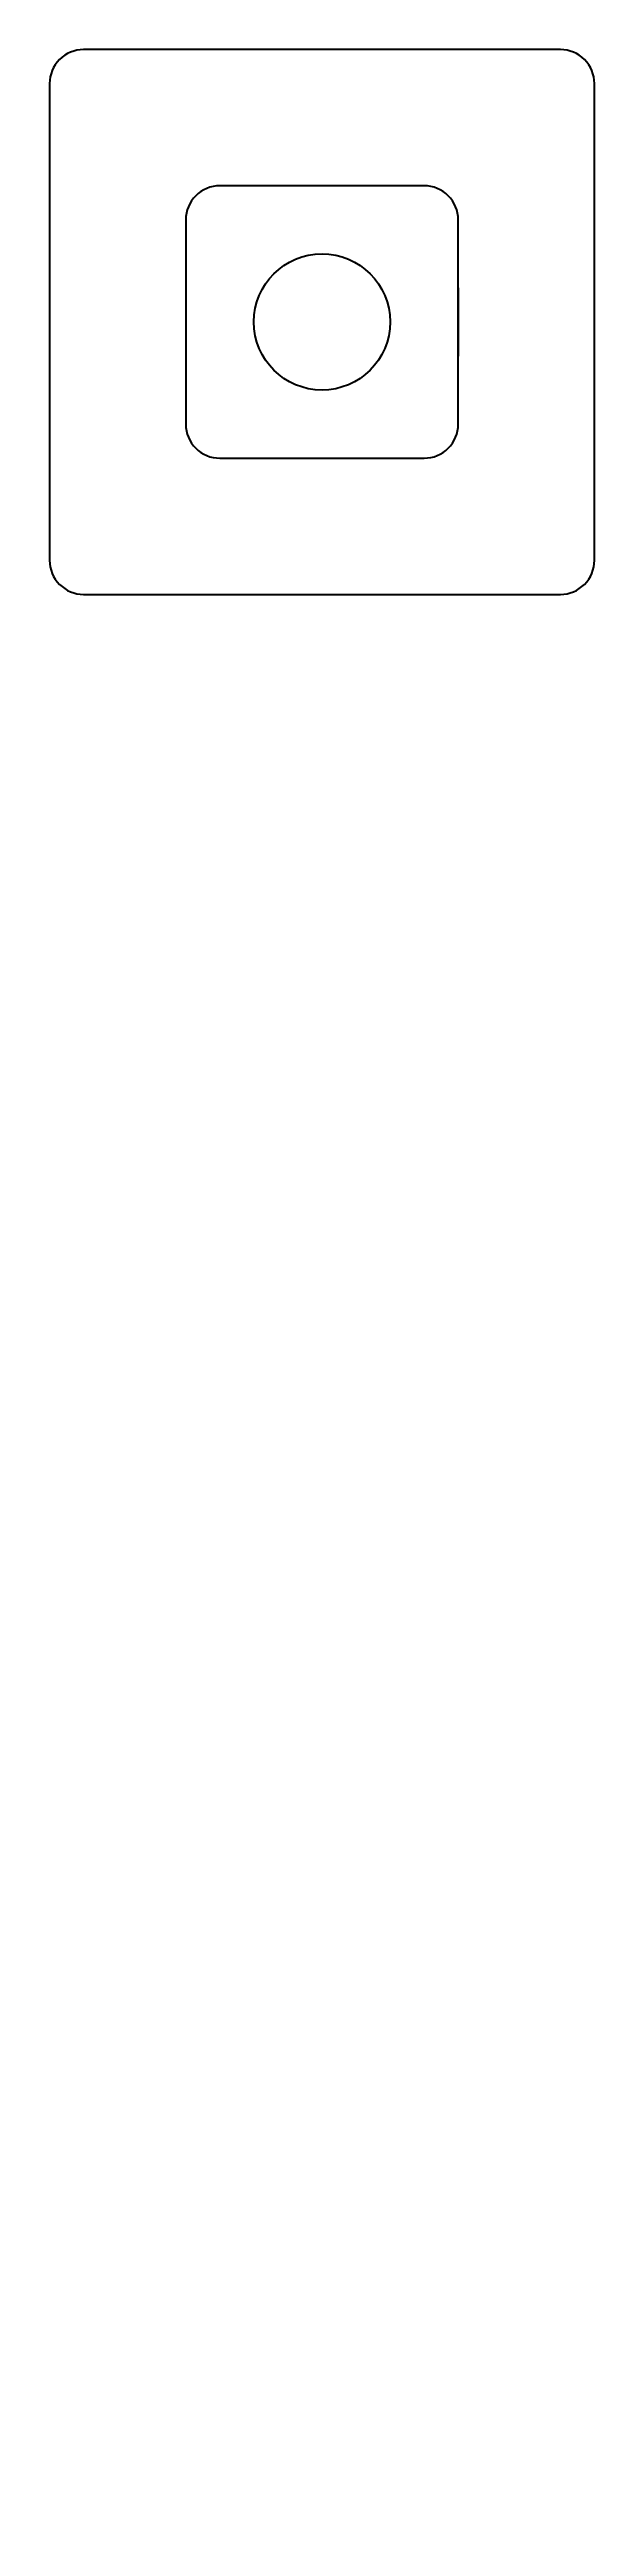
# Model space of a CAD drawing. Header units: inches. Extents: x 0 to 4, y -14.2 to 4.
import ezdxf

# ---------------------------------------------------------------- set-up
doc = ezdxf.new("R2010")
doc.units = ezdxf.units.IN
doc.header["$MEASUREMENT"] = 0

msp = doc.modelspace()

# ---------------------------------------------------------------- linework, layer by layer
for points in [[(0.25, 0), (3.75, 0, 0.414214), (4, 0.25), (4, 3.75, 0.414214), (3.75, 4), (0.25, 4, 0.414214), (0, 3.75), (0, 0.25, 0.414214)], [(2.75, 1, 0.414214), (3, 1.25), (3, 2.75, 0.414214), (2.75, 3), (1.25, 3, 0.414214), (1, 2.75), (1, 1.25, 0.414214), (1.25, 1)]]:
    msp.add_lwpolyline(points, format="xyb", close=True)
msp.add_circle((2, 2), 0.5)
at = {"extrusion": (1, 0, 0)}
msp.add_circle((2, 3, 3), 0.25, dxfattribs=at)

doc.saveas('drawing.dxf')
